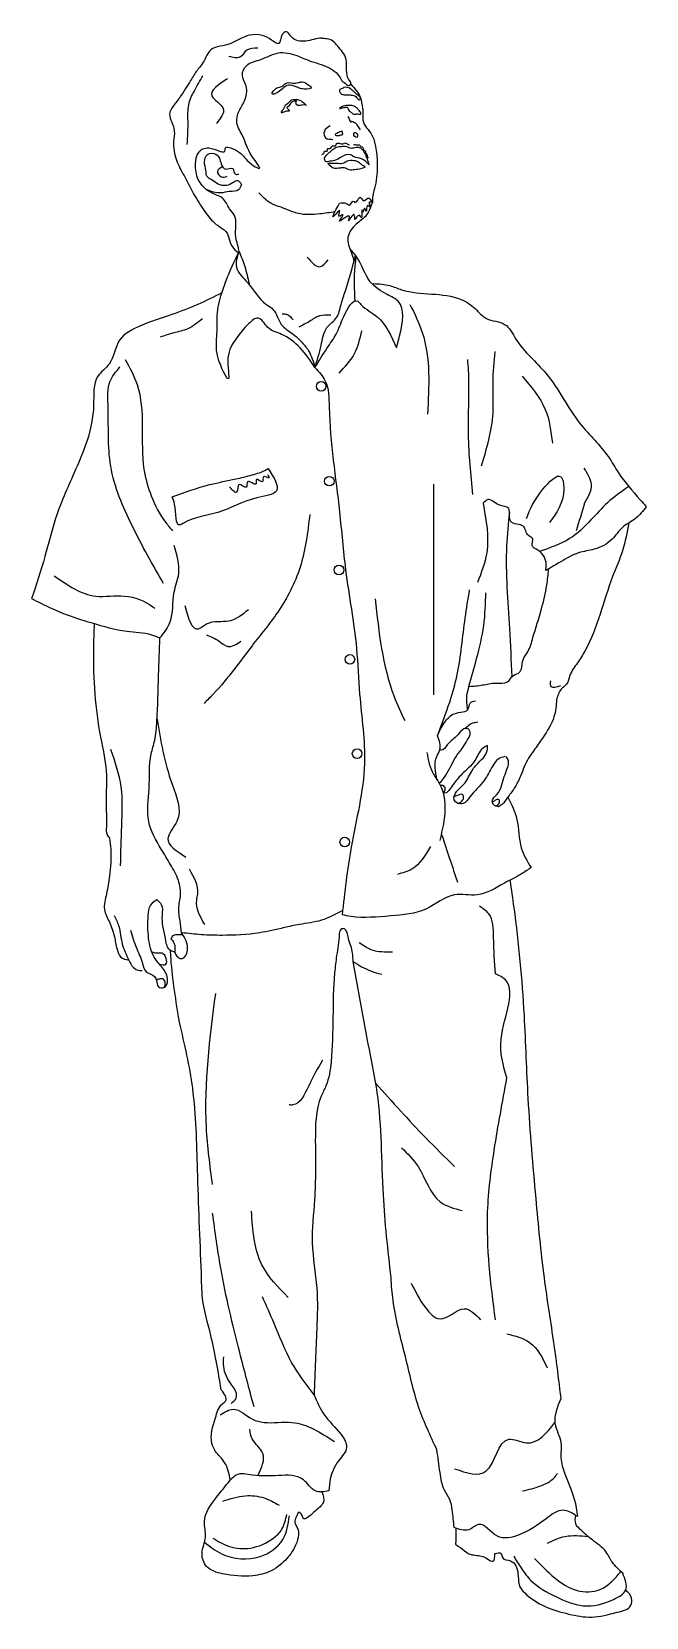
# Model space of a CAD drawing. Header units: metres. Extents: x -621 to 66, y 0 to 1769.
import ezdxf

# ---------------------------------------------------------------- set-up
doc = ezdxf.new("R2010")
doc.units = ezdxf.units.M
doc.layers.add('ceco.net 233', color=7, linetype='Continuous')

msp = doc.modelspace()

# ---------------------------------------------------------------- linework, layer by layer
at = {"layer": 'ceco.net 233'}
for centre in [(-297.4, 1373.2), (-288.3, 1267.4), (-277.5, 1168.3), (-265.3, 1068.5), (-257.2, 963.4), (-271, 864.7)]:
    msp.add_circle(centre, 5.37, dxfattribs=at)
at = {"layer": 'ceco.net 233', "start_tangent": (-0.383902, 0.923374), "end_tangent": (-0.383902, 0.923374)}
msp.add_spline([(-275.1, 1715.5), (-289.1, 1728.9), (-311.1, 1736.8), (-324.5, 1742.3), (-345.2, 1745.3), (-364.7, 1738), (-380.5, 1731.3), (-385.4, 1720.4), (-381.2, 1708.2), (-383, 1691.8), (-389.7, 1679), (-391.5, 1667.4), (-384.8, 1652.2), (-374.5, 1629.7), (-366.5, 1616.3), (-373, 1619.4), (-381.7, 1627.1), (-395.5, 1638.2), (-404.7, 1638.7), (-404.6, 1637.1), (-423, 1639.2), (-434.2, 1634.3), (-437.7, 1621.4), (-434.6, 1604), (-424.4, 1591.8), (-413.6, 1586.3), (-407.6, 1583.2), (-399.6, 1571.3), (-394.2, 1563.7), (-393, 1544.1), (-390.2, 1529.3), (-389.4, 1522.9), (-395.4, 1527.3), (-403.8, 1546.1), (-412.6, 1552.5), (-425.8, 1566.1), (-438.2, 1585.2), (-450.6, 1608.4), (-459, 1625.4), (-462.2, 1646.5), (-461.4, 1658.3), (-464.3, 1668), (-466.7, 1676.9), (-462.6, 1685.9), (-455.3, 1695.6), (-448.8, 1705.4), (-443.2, 1714.6), (-435.7, 1726.1), (-427.2, 1737.9), (-422.3, 1747.2), (-401.5, 1754.7), (-377.3, 1765), (-363.2, 1764.7), (-352.8, 1759.5), (-344.6, 1755.8), (-340.9, 1765.8), (-336.4, 1768.8), (-331.6, 1764.3), (-325.3, 1759.5), (-307.8, 1759.8), (-298.9, 1761.6), (-294.2, 1761.3), (-287.7, 1760.2), (-276.3, 1749.6), (-271, 1742.4), (-269.1, 1733.1), (-268.4, 1719.9), (-266.2, 1714.9), (-264.1, 1711.3), (-265.7, 1709.1), (-270.1, 1711), (-275.1, 1715.5)], degree=3, dxfattribs=at)
at = {"layer": 'ceco.net 233'}
for points in [[(-368.2, 1750.5), (-380.5, 1748.2), (-388.1, 1740.6), (-400.4, 1741.2)], [(-446.9, 1643.2), (-446.1, 1669), (-445.3, 1687.3), (-439.4, 1702.3), (-429.4, 1719.8)], [(-401.9, 1716.5), (-419.4, 1697.3), (-406.9, 1683.2), (-414.4, 1666.5)], [(-311, 1709.1), (-318.6, 1712.9), (-322.7, 1712.2), (-329.2, 1711.6), (-337.3, 1711.3), (-340.1, 1708.6), (-345.4, 1706.6), (-349.3, 1704.4), (-352.1, 1699.6), (-342.6, 1703.5), (-335.9, 1708.8), (-327.5, 1708.3), (-321.9, 1706), (-316.3, 1704.9), (-308.2, 1706.9), (-311, 1709.1)], [(-273.9, 1705.5), (-272, 1706.5), (-264.6, 1705.3), (-262.1, 1703), (-259.3, 1700.7), (-256.4, 1698.1), (-254.3, 1696.4), (-254, 1693.3), (-255.1, 1692.9), (-257.8, 1695.6), (-262.3, 1698.1), (-267.9, 1698.3), (-272.8, 1698.7), (-276.1, 1700.7), (-276.9, 1703.8), (-273.9, 1705.5)], [(-264.4, 1710.4), (-253.7, 1695.7), (-251.2, 1683.6), (-250.8, 1681.1), (-250.8, 1675), (-250.7, 1670.1), (-240.7, 1653.5), (-236.6, 1641), (-234.8, 1622.2), (-237.1, 1596.9), (-239.8, 1585.6), (-240.2, 1578.4)], [(-325.1, 1693.2), (-331.8, 1691.6), (-333.8, 1689.7), (-338.4, 1685.2), (-340, 1682), (-342.1, 1678.8), (-340.8, 1678.8), (-337, 1680.4), (-334.2, 1680.8), (-332.8, 1680.7), (-335.5, 1684.1), (-332.8, 1686.6), (-330.2, 1690.5), (-329.1, 1691.1), (-325.1, 1692)], [(-313.7, 1686.7), (-321.3, 1692.4), (-325.1, 1693), (-325.1, 1691.8), (-325.5, 1689.8), (-324.7, 1687.4), (-322.1, 1686.4), (-319.3, 1687), (-318.1, 1687), (-314.9, 1687.2), (-313.7, 1686.7)], [(-277, 1683.2), (-271.5, 1686.2), (-267.4, 1686.5), (-261.6, 1686.2), (-258.1, 1684.5), (-255.8, 1681.7), (-254.1, 1679.9), (-253.1, 1676.9), (-256.4, 1677.2), (-260.1, 1676.7), (-261.9, 1677.4), (-264.9, 1679.9), (-266.9, 1681.7), (-267.9, 1684.2), (-272, 1684.2), (-277, 1683.2)], [(-287.2, 1663.9), (-293.8, 1657.9), (-292.1, 1650), (-287.2, 1649), (-284.5, 1648.7)], [(-263.8, 1667.6), (-266.2, 1672.1), (-267.1, 1674.2)], [(-253.4, 1659.5), (-256.3, 1664), (-259.7, 1667.2), (-264.6, 1668.9)], [(-273.7, 1658.1), (-279.8, 1655.5), (-281.7, 1654.1), (-278.2, 1653), (-275.4, 1653.7), (-273.3, 1654.4), (-274.7, 1657.6)], [(-260.9, 1652.7), (-260.7, 1655.9), (-258.9, 1656.1), (-256.9, 1654.7), (-256.4, 1652.4), (-257.4, 1651.3), (-259.8, 1652.3), (-260.9, 1652.7)], [(-386.3, 1598.4), (-390.5, 1602.5), (-395.7, 1600.6), (-403.2, 1597.4), (-412.5, 1598.9), (-419.2, 1603.2), (-425.2, 1607.9), (-426.1, 1614), (-427.7, 1623.9), (-424.2, 1631.8), (-414.9, 1632.2), (-411.1, 1627.7), (-409.1, 1621.5), (-404.2, 1615.6), (-396.3, 1616.3), (-393.2, 1609.8), (-389.4, 1610.1)], [(-296.7, 1632), (-294.1, 1633.6), (-293.7, 1635.5), (-290.4, 1635.9), (-290.4, 1638.2), (-286.7, 1638.9), (-285.2, 1641.5), (-281.3, 1641.7), (-279.7, 1644.2), (-276.2, 1644.2), (-272.2, 1644), (-271.1, 1644.8), (-268.8, 1644), (-266, 1642.6)], [(-293.7, 1628.6), (-289.2, 1633.4), (-285, 1637), (-280.5, 1640.1), (-274.7, 1640.9), (-269.1, 1640.9), (-265.4, 1639.3), (-259.6, 1639.8), (-254.8, 1639.8), (-250.6, 1636.2), (-246.1, 1627), (-243.9, 1620.3)], [(-243.9, 1620.3), (-252.5, 1627.2), (-260.4, 1629.2), (-264.6, 1631.5), (-274.9, 1629.1), (-281.2, 1625.5), (-287.6, 1624.3), (-292.4, 1624.1), (-293.7, 1628.6)], [(-260.8, 1642.8), (-259.8, 1643), (-257.4, 1642.6), (-254.8, 1642.6), (-253.7, 1641.4), (-250.7, 1639.7), (-250.1, 1637.1), (-248.3, 1636), (-247.6, 1633.3), (-246.2, 1632.1), (-246.1, 1630), (-244.7, 1627.7)], [(-407.6, 1618.3), (-413.3, 1613), (-409, 1607.1), (-402.3, 1607.6)], [(-247.9, 1618.1), (-252.5, 1620.7), (-257, 1624.1), (-261, 1625), (-268.3, 1624.3), (-273.4, 1621.9), (-279.6, 1621.9), (-287.8, 1621.9), (-289, 1621.9), (-289.8, 1621.9)], [(-289.8, 1621.9), (-283.9, 1617.2), (-275.8, 1617.2), (-271.8, 1617.3), (-266.1, 1615.2), (-260.2, 1615.2), (-252.9, 1616.4), (-247.9, 1618.1)], [(-386.3, 1598.4), (-389.7, 1592.3), (-399.6, 1590.6), (-409.7, 1589), (-425.8, 1592.9)], [(-277, 1577.5), (-269.1, 1577.1), (-265, 1575.7), (-261.6, 1580), (-259.6, 1578.5), (-253.9, 1584.3), (-250.1, 1580.5), (-245.3, 1583.1), (-240.2, 1578.4)], [(-240.2, 1578.4), (-248, 1562.8), (-259.8, 1552.7), (-267.7, 1537.4), (-263, 1520.7), (-260.8, 1512.4)], [(-304.3, 1394.3), (-320.9, 1416.2), (-341.7, 1431.2), (-357.2, 1439.2), (-367.9, 1449.3), (-378.1, 1443.4), (-391.9, 1426.9), (-401.5, 1405), (-401, 1381.6), (-412.8, 1406.1), (-413.8, 1431.7), (-413.3, 1455.5), (-407.4, 1480.4), (-403.5, 1491.2), (-389.3, 1523.1)], [(-389.3, 1523.1), (-392.1, 1506.1), (-379.5, 1488.9), (-359.2, 1465), (-351.2, 1459.1), (-342, 1442.4), (-328.2, 1431.1), (-317.7, 1421.1), (-311.4, 1412.7), (-304.3, 1394.3)], [(-389.1, 1523.8), (-382.8, 1507), (-377.9, 1487.8)], [(-213.3, 1416.2), (-209.2, 1431.7), (-211.1, 1467.8), (-223.5, 1475.6), (-242.5, 1490), (-257.8, 1517.8), (-265.2, 1526.6)], [(-313.2, 1517.5), (-298.3, 1506.8), (-289.7, 1514.3)], [(-304.3, 1394.3), (-297.5, 1418.8), (-290.9, 1438.7), (-280.2, 1450), (-275.2, 1464.3), (-270.2, 1479.9), (-259, 1519.5)], [(-258.5, 1518.9), (-259.8, 1507.3), (-259.8, 1468.1)], [(-239.2, 1487.8), (-220.6, 1485.6), (-207.6, 1481), (-141.1, 1470.2), (-125.3, 1459.9), (-112.7, 1448.9), (-92.5, 1442.4), (-79.9, 1426), (-46.4, 1387.8), (-7.9, 1331.3), (23.6, 1294.4), (34.7, 1276.8), (59, 1246.6), (65.8, 1238.9)], [(-408.3, 1477.5), (-435.2, 1464.5), (-464.1, 1453.4), (-499.1, 1440.8), (-522.6, 1424.6), (-534.2, 1398.1), (-546.7, 1384.5), (-551.6, 1352.4), (-573.7, 1275.8), (-594.1, 1225.7), (-605.9, 1183.5), (-620.8, 1136.5)], [(-304.3, 1394.3), (-290.9, 1415.5), (-280.6, 1431.6), (-272.1, 1451.2), (-256.5, 1468.1), (-252.9, 1464.6), (-234.7, 1450.7), (-213.3, 1416.2)], [(-340.9, 1454), (-336.1, 1453.6), (-328.7, 1447.3)], [(-286.7, 1452.7), (-299.3, 1451.7), (-310.2, 1445.9), (-322.3, 1439.2)], [(-198.2, 1464.7), (-184.5, 1433.4), (-178.7, 1342)], [(-429.9, 1448.7), (-446.4, 1437.5), (-462.3, 1432.8), (-477.1, 1428.1)], [(-277.4, 1388), (-260.4, 1409.2), (-252, 1435.3)], [(-516.3, 1403.3), (-503, 1375.2), (-495.3, 1280.7), (-487.2, 1251), (-470.9, 1221.2), (-463.4, 1212.1)], [(-127.9, 1252.5), (-132.8, 1319.1), (-132.8, 1391.2), (-133.6, 1403.3)], [(-118.3, 1284.6), (-105.4, 1343.1), (-105.4, 1377.6), (-103, 1412.1)], [(-473.6, 1153.2), (-508.3, 1217.1), (-532.4, 1284.1), (-535.4, 1352.9), (-533.3, 1378.4), (-522.1, 1394.8)], [(-304.3, 1394.3), (-292.8, 1379.1), (-288.5, 1350.3), (-276.9, 1233.1), (-270.1, 1168.4), (-257.9, 1080.8), (-254.4, 1029.6), (-249, 952.3), (-263.9, 858.9), (-273.9, 783.5)], [(-72.9, 1384.7), (-47, 1347.3), (-39.1, 1309.9)], [(-356.6, 1281.4), (-347.3, 1256.6), (-369.3, 1248.8), (-412.7, 1232.5), (-451, 1220.6), (-454.7, 1218.7), (-461.1, 1241.7), (-464, 1249.9)], [(-464, 1249.9), (-421.7, 1263.6), (-392.7, 1269.9), (-374.5, 1274.4), (-358.5, 1280.3), (-356.6, 1281.4)], [(-357.2, 1274.8), (-355.7, 1270.9), (-361.7, 1272.4), (-363, 1266.7), (-369.8, 1269.3), (-370.1, 1264.3), (-379.3, 1266.9), (-381.1, 1260.6), (-389, 1263.8), (-391.4, 1255.4), (-399.8, 1260.9)], [(-68, 1225.8), (-49.7, 1258.5), (-29.6, 1272.4), (-26.4, 1258.5), (-42.2, 1221.4)], [(-3.1, 1242.8), (4.5, 1263.6), (-3.7, 1281.8)], [(-171.6, 1029.1), (-171.6, 1166.2), (-171.6, 1263.9)], [(46.2, 1261.4), (22.3, 1243.3), (4, 1224.1), (-19.9, 1203.3), (-53.4, 1189.1)], [(-116.5, 1242.7), (-112.5, 1187.3), (-122.7, 1154.5)], [(-46.5, 1167.6), (-45.9, 1174.6), (-55.2, 1190.3), (-61.7, 1195.6), (-61.1, 1203.1), (-65.7, 1206.6), (-71.6, 1217.1), (-85.6, 1222.3), (-87.9, 1236.9), (-99, 1241), (-111.2, 1246.8), (-116.5, 1242.7)], [(65.8, 1238.9), (53.8, 1225.8), (38.7, 1215.4), (27.6, 1202.6), (7.7, 1191.5), (-9.8, 1187.4), (-29.6, 1177.5), (-46.5, 1167.6)], [(-3.1, 1242.8), (-12.6, 1212)], [(-310.1, 1230.2), (-320.9, 1171.3), (-345.9, 1121.3), (-374.6, 1083.8), (-417.5, 1030.2), (-428.2, 1019.5)], [(-84.2, 1049.3), (-86.7, 1103), (-89.9, 1195.4), (-86.8, 1232.4)], [(46.4, 1220.9), (39.2, 1189.8), (28.2, 1161), (-2.6, 1078.3), (-11.1, 1064.7), (-19.5, 1050.6), (-23.3, 1040.9), (-29.2, 1035.3), (-34.4, 1023.5)], [(-477.5, 1092.5), (-466, 1110.3), (-461.6, 1143.6), (-456.5, 1164.3), (-461.6, 1195.8)], [(-595.7, 1161.8), (-549.1, 1139.2), (-517, 1139.2), (-485.5, 1127.3), (-483, 1125.4)], [(-620.8, 1136.5), (-598.8, 1125.6), (-565.1, 1112.7), (-553.3, 1109.2), (-514.4, 1100.1), (-487, 1096.1), (-477.5, 1092.5)], [(-237, 1136.1), (-215.9, 1027.3), (-204.1, 1000.3)], [(-167.5, 983.3), (-153.8, 1021), (-145.5, 1051.6), (-136.5, 1114.8), (-131.5, 1146)], [(-132.3, 1038.4), (-123.7, 1069.6), (-115.7, 1106.5), (-113.5, 1142.8)], [(-449.8, 1128.5), (-434.4, 1102.7), (-425.3, 1108.2), (-400.1, 1111.7), (-378.4, 1124.3)], [(-550.9, 1108.5), (-551.8, 1078.9), (-543.8, 981.8), (-537.5, 944.1), (-537.7, 909.4), (-537.3, 881.7), (-536.5, 873), (-533.9, 869.2)], [(-453.3, 763.5), (-454.9, 776.9), (-456.5, 791.8), (-454.5, 804.8), (-456.9, 821.9), (-465.9, 840), (-476, 856.8), (-490, 887.5), (-489.6, 924.5), (-487.2, 963.1), (-483.3, 978.2), (-480.8, 999.2), (-479, 1051.3), (-477.5, 1092.5)], [(-425.6, 1095.8), (-411.8, 1089.2), (-401.8, 1083.1), (-387.1, 1088.7)], [(-132.3, 1038.4), (-117, 1040), (-102.5, 1042.2), (-89.3, 1043.6), (-82.4, 1050.7), (-76.1, 1053.8), (-71.9, 1067.9), (-66.6, 1077.1), (-60.9, 1092.9)], [(-29.9, 1039), (-40.4, 1037.9), (-41, 1044.7)], [(-133.8, 1012.6), (-134.5, 1027.7), (-132.3, 1038.4)], [(-167.5, 983.3), (-159, 999), (-150.9, 1006.9), (-141.2, 1009.6), (-133.6, 1012.6), (-130.8, 1019.8), (-125, 1022.2)], [(-34.4, 1023.5), (-37.3, 1004.4), (-49.9, 981.1), (-59.8, 966.9), (-65.6, 958.5), (-74.7, 938.4), (-81.7, 924.8), (-89.5, 914), (-95, 907), (-99.3, 904)], [(-480.7, 1001.7), (-464, 929.5), (-458.6, 887.8), (-468.5, 868.8), (-448.6, 848)], [(-165.4, 930.3), (-158.1, 939.3), (-146.3, 960.7), (-139.2, 970.2), (-134.2, 978.4), (-131, 985.2), (-133.2, 991), (-137.9, 991), (-144.8, 984.2), (-156.6, 973.1), (-163.5, 967.3), (-164.8, 967.6)], [(-136.9, 991.3), (-128, 997.6), (-122.4, 998.7)], [(-168, 934.3), (-168.2, 960.3), (-164.8, 967.6), (-167.5, 983.3)], [(-521.4, 838.2), (-520.1, 882.6), (-520.8, 926.3), (-532.2, 968.1)], [(-179.3, 964.8), (-172, 940.5), (-165.4, 930.3), (-159.9, 891.1), (-165, 866.5)], [(-144.8, 907.8), (-148.8, 912), (-145.8, 921.4), (-138.3, 928.9), (-129.6, 943.1), (-122.1, 952.9), (-114.5, 960.9), (-111.6, 968.5), (-111.6, 972.4)], [(-92.1, 960.1), (-99.6, 957.3), (-105.8, 949.6), (-115.4, 933.5), (-131.2, 915.2), (-138.9, 907.8), (-144.8, 907.8)], [(-99.3, 904), (-104.7, 906.6), (-106.2, 910.5), (-101.2, 917.8), (-92.8, 937.7), (-89.3, 947.4), (-88.3, 955.9), (-90.7, 960.2)], [(-88.9, 914.9), (-78.8, 890), (-73.9, 858.3), (-62.9, 836.3)], [(-533.9, 869.2), (-532.4, 856.8), (-534, 826.8), (-537.2, 806.9), (-539.5, 789.4), (-534, 775.6), (-528.4, 759), (-525.4, 745.1), (-521.1, 736.3), (-512.3, 733.1)], [(-163.2, 873.9), (-150.8, 837), (-145.1, 820)], [(-175.2, 859.8), (-196.2, 834.5), (-212.2, 828.7)], [(-427.5, 772.6), (-436.4, 800.2), (-435.2, 806.7), (-444.6, 834.3)], [(-62.9, 836.3), (-73.9, 829), (-92.7, 818.9), (-123.1, 805.8), (-148.6, 805.8), (-179.6, 790.4), (-219.9, 782.3), (-264, 781.7), (-273.9, 783.5)], [(-86.6, 822.1), (-82.2, 791.6), (-70.8, 671.3), (-66.4, 578.6), (-57.7, 467), (-48.4, 378.6), (-37.5, 304.1), (-29.7, 243.6)], [(-510.5, 766.5), (-503.8, 746.8), (-497, 729.4), (-492.4, 719.6), (-483.4, 714.7), (-481.4, 710.2), (-479.1, 703.3), (-473, 702.4), (-468.9, 710.7), (-474.7, 724.3), (-483.9, 736.2), (-490.1, 757.5), (-490.6, 783), (-488.1, 794), (-481.1, 800.5)], [(-481.1, 800.5), (-476, 795.2), (-475.1, 783), (-474.5, 771.2), (-471.7, 757.1), (-467, 744.9), (-463.6, 743.1), (-460.7, 741.9)], [(-528.6, 782.8), (-523.5, 770.9), (-519.5, 750.8), (-512.3, 733.1), (-507.1, 724.8), (-500.4, 721.4), (-497.3, 721.4)], [(-102.7, 717.6), (-104.8, 758.5), (-110.1, 784.7), (-120.6, 793.1)], [(-465, 756.5), (-460.9, 749.5), (-461, 744.5), (-456.9, 735.8), (-452.5, 734.7), (-446.7, 744), (-453.3, 763.5)], [(-465, 756.5), (-462.6, 760.3), (-458.8, 761.6), (-451.9, 761.3)], [(-274.4, 767.8), (-276.2, 766.1), (-277.2, 761.6), (-280.1, 738.3), (-282.4, 718.8), (-286.3, 619.6), (-292, 592.8), (-297.3, 581.3), (-303.9, 530.7)], [(-261.7, 731.3), (-262.4, 740.8), (-264.2, 748.9), (-266.9, 757.2), (-268.4, 763.7), (-269.6, 766.1), (-272.2, 768.1), (-274.4, 767.8)], [(-455.6, 663.6), (-465.1, 734.6), (-465.7, 743.9)], [(-254.8, 752.8), (-240.8, 744.6), (-217.8, 742.4)], [(-478.2, 728.5), (-470.8, 728.5), (-474.8, 740.6), (-478.7, 740.6), (-486.6, 741.9)], [(-219.3, 378.6), (-227.9, 471.1), (-234.7, 585.2), (-243.5, 633.4), (-261.7, 731.3)], [(-261.7, 731.3), (-242.2, 721), (-229.6, 717.3)], [(-89.8, 601.5), (-96.4, 645.3), (-94.3, 713.4), (-102.7, 717.6)], [(-415.5, 695.9), (-425.9, 546.3), (-419.1, 482.5)], [(-431.1, 383.8), (-435.5, 499.2), (-440.9, 590.1), (-455.6, 663.6)], [(-296, 621.4), (-311.3, 592.7), (-329.3, 571.4), (-333.3, 571.4)], [(-236.3, 595.4), (-180.6, 534.8), (-148.5, 502.8)], [(-102.8, 331.5), (-111.4, 452.3), (-104, 521.3), (-89.8, 601.5)], [(-303.9, 530.7), (-304.8, 465.6), (-307.3, 417.5), (-302.3, 366.9), (-302.3, 321.4), (-303.8, 286.4), (-305.2, 248)], [(-207.7, 523.7), (-189.2, 502.8), (-164.5, 463.4), (-139.8, 453.5)], [(-372.4, 234.4), (-388.3, 295.1), (-409.5, 389.3), (-418.6, 450.5)], [(-334.3, 356.7), (-363.5, 393.1), (-375.2, 452.8)], [(-409.1, 253.7), (-420.6, 314.2), (-429.8, 355.6), (-431.1, 383.8)], [(-168.1, 186.5), (-188.1, 233.6), (-203.3, 290.7), (-217.1, 353.4), (-219.3, 378.6)], [(-196.9, 372.7), (-181.2, 345.7), (-164.6, 332.7), (-137.6, 344), (-119.3, 331.8)], [(-305.2, 248), (-330.4, 284.2), (-349.9, 327.6), (-363, 357.2)], [(-90, 316), (-64.5, 306.5), (-44.8, 278.2)], [(-397.9, 238.2), (-392.5, 244), (-403.3, 268.8), (-406.2, 290.3)], [(-415.3, 222.3), (-407.7, 237.8), (-404.1, 241), (-409.1, 253.7)], [(-305.2, 248), (-294.4, 226.3), (-274.8, 203.2), (-269, 189.4), (-277.6, 174.8), (-287.3, 154.1), (-288.7, 140.7)], [(-410.3, 225.5), (-395.6, 231.9), (-374.1, 220.9), (-361.2, 217.2), (-330.1, 217.2), (-282.6, 195.8)], [(-29.7, 243.6), (-36.2, 216.2), (-29.5, 194.5), (-29.6, 177.8), (-25.2, 159.9), (-12.4, 121.7), (-11.1, 112.2)], [(-398.9, 152.6), (-405.3, 172.5), (-415.3, 184.8), (-419.4, 193.6), (-415.3, 222.3)], [(-148.3, 165.4), (-113, 163), (-87.9, 198.3), (-68.3, 194.4), (-36.3, 217.1)], [(-368.3, 157.7), (-362.5, 182.6), (-374.4, 199), (-377.1, 209.5)], [(-148.9, 100.1), (-150.9, 119.4), (-153.8, 131.2), (-159.7, 141.4), (-164.6, 161.3), (-168.1, 186.5)], [(-288.7, 140.7), (-303.8, 140.7), (-317.3, 153.2), (-344.9, 157.9), (-374.2, 158.4), (-392.4, 158.4), (-398.9, 152.6)], [(-72.4, 140.7), (-52.1, 146.4), (-37.1, 155.5), (-33.5, 160.1)], [(-323, 116.5), (-326.3, 103.9), (-324.2, 99.9), (-327.2, 77.7), (-335.4, 65.7), (-353.4, 51.5), (-373.6, 46.1), (-407.5, 48.3), (-425.5, 56.5), (-430.4, 71.2), (-426.6, 89.1), (-427.7, 106.6), (-415.1, 132.7), (-398.9, 152.6)], [(-407.4, 129.3), (-382, 135.4), (-361.2, 132.9), (-344.4, 125)], [(-296.8, 139.7), (-294.8, 128.3), (-298.6, 123.1)], [(-427.7, 83.4), (-407.9, 70.3), (-365.7, 67.6), (-340.2, 86.4), (-332.9, 113.1)], [(-418.4, 88.1), (-399.6, 78.6), (-376.3, 77), (-350.7, 88.1), (-341.3, 98), (-335.8, 114.6)], [(-298.6, 123.1), (-310.5, 112.7), (-316.7, 109.7), (-321.2, 116.5), (-323, 116.5)], [(-11.1, 112.2), (-27.1, 119.2), (-46.2, 109.6), (-76.2, 91.8), (-101.1, 90.5), (-121.5, 103.3), (-132.3, 97.5), (-148.9, 100.1)], [(39.5, 49), (27.6, 61.5), (20.9, 72.5), (5.6, 86), (-8.3, 98.1), (-12.9, 103.9), (-13, 113.4)], [(-146.8, 99.3), (-147, 87.5), (-147.2, 80.9)], [(-44.7, 82.5), (-24.7, 90), (0.8, 90)], [(-147.2, 80.9), (-141.8, 77.5), (-132.3, 70.6), (-118.4, 68), (-111.7, 64.9), (-105.2, 62.3), (-103.4, 70.8)], [(-82.2, 67.8), (-73.7, 54.2), (-63, 40.8), (-35.4, 22.8), (-4.6, 12.6), (29, 19.6), (42.8, 30.4), (39.5, 49)], [(-59.1, 65.5), (-43.2, 49.6), (-11.5, 29.7), (14.1, 30.7), (27, 39.4), (37.4, 50.9)]]:
    msp.add_spline(points, degree=3, dxfattribs=at)
for points, knots in [([(-282, 1568), (-287.6, 1567.1), (-301.2, 1564.9), (-322.4, 1564), (-339.6, 1572.5), (-355.8, 1577.3), (-362.8, 1584.7), (-366.9, 1589.1)], [5.481658, 5.481658, 5.481658, 5.481658, 22.694249, 46.857891, 67.049696, 79.435809, 96.952042, 96.952042, 96.952042, 96.952042]), ([(-240.2, 1578.4), (-241.9, 1578.8), (-246, 1579.9), (-240.1, 1570.4), (-247.9, 1578.3), (-245.8, 1563.2), (-249.5, 1576), (-250.3, 1564.2), (-253, 1575.8), (-250.6, 1556.1), (-255.7, 1568), (-260.7, 1554.3), (-258.9, 1571.4), (-269.5, 1552.1), (-261.8, 1570.2), (-284, 1549.3), (-269.3, 1568.5), (-279.6, 1559.7), (-273.9, 1574.2), (-288.9, 1555.2), (-282.2, 1568), (-277, 1577.5)], [0, 0, 0, 0, 3.58063, 9.08629, 12.677779, 19.414914, 23.642553, 28.534445, 31.61782, 40.508806, 44.362659, 51.050289, 56.555881, 65.88232, 71.160224, 83.595772, 91.663857, 96.150603, 102.322696, 110.658868, 127.305764, 127.305764, 127.305764, 127.305764]), ([(-60.9, 1092.9), (-57.6, 1103.5), (-51.5, 1122.7), (-45.2, 1148.3), (-43.9, 1163.4), (-43.4, 1169.4)], [0, 0, 0, 0, 33.416061, 60.523115, 78.731361, 78.731361, 78.731361, 78.731361]), ([(-111.6, 972.4), (-113.7, 971.4), (-120.5, 967.9), (-125.2, 952.5), (-139.3, 942.4), (-149, 930.4), (-153.8, 923.5), (-158.3, 918.3), (-160.8, 920.2), (-161.5, 921.1)], [0, 0, 0, 0, 6.761848, 22.447163, 43.98751, 58.104986, 67.253436, 71.574045, 74.97036, 74.97036, 74.97036, 74.97036]), ([(-160.5, 920.1), (-159.5, 921.4), (-157.7, 924.1), (-160.7, 928.4), (-163.1, 927.9), (-164.1, 927.7)], [0.13799, 0.13799, 0.13799, 0.13799, 4.720775, 9.131597, 11.806129, 11.806129, 11.806129, 11.806129]), ([(-144.1, 907.7), (-142.3, 908.7), (-139.5, 910.4), (-137.7, 914.5), (-139.2, 918.6), (-144.3, 917.5), (-147.1, 916), (-149, 915)], [0, 0, 0, 0, 6.00483, 9.424475, 13.00502, 16.100763, 22.84037, 22.84037, 22.84037, 22.84037]), ([(-101.9, 904.8), (-100.7, 905.7), (-98.5, 907.3), (-97.5, 912), (-101, 912.7), (-103.4, 911), (-105.2, 909.8), (-106.1, 909.2)], [0, 0, 0, 0, 4.673486, 8.38083, 10.298923, 13.754736, 16.868795, 16.868795, 16.868795, 16.868795]), ([(-273.4, 788.4), (-281.1, 784.2), (-296.2, 776), (-319.3, 773.5), (-342.2, 768.5), (-370.5, 761.7), (-401.8, 760.3), (-430.8, 761), (-445.9, 762.7), (-453.3, 763.5)], [1.73544, 1.73544, 1.73544, 1.73544, 27.866002, 52.881318, 70.281302, 98.44624, 140.094377, 163.553395, 185.664205, 185.664205, 185.664205, 185.664205]), ([(-472.4, 702.7), (-471.8, 704.6), (-470.9, 707.9), (-473.6, 712.7), (-477.4, 711.9), (-479.9, 711.7), (-481.2, 711), (-481.5, 710.8)], [0, 0, 0, 0, 5.77611, 10.247426, 12.999651, 16.578144, 17.565124, 17.565124, 17.565124, 17.565124]), ([(-103.4, 70.8), (-100.4, 71.6), (-95.4, 73), (-95.8, 63.3), (-81.7, 64.5), (-76.3, 49.1), (-77.8, 35.5), (-59.7, 14.8), (-30.6, 4.8), (6.3, -2.1), (28.2, 4.3), (49.1, 8.9), (50.3, 22.6), (45.8, 27.5), (42.8, 30.4)], [0, 0, 0, 0, 7.14679, 11.884276, 21.652823, 37.852335, 52.269229, 61.679158, 116.413373, 141.922917, 171.14049, 188.435273, 195.738202, 207.641226, 207.641226, 207.641226, 207.641226])]:
    msp.add_open_spline(points, degree=3, knots=knots, dxfattribs=at)
msp.add_open_spline([(-276.6, 1569), (-277, 1568.9), (-277.4, 1568.8), (-277.8, 1568.8)], degree=3, dxfattribs=at)

doc.saveas('drawing.dxf')
